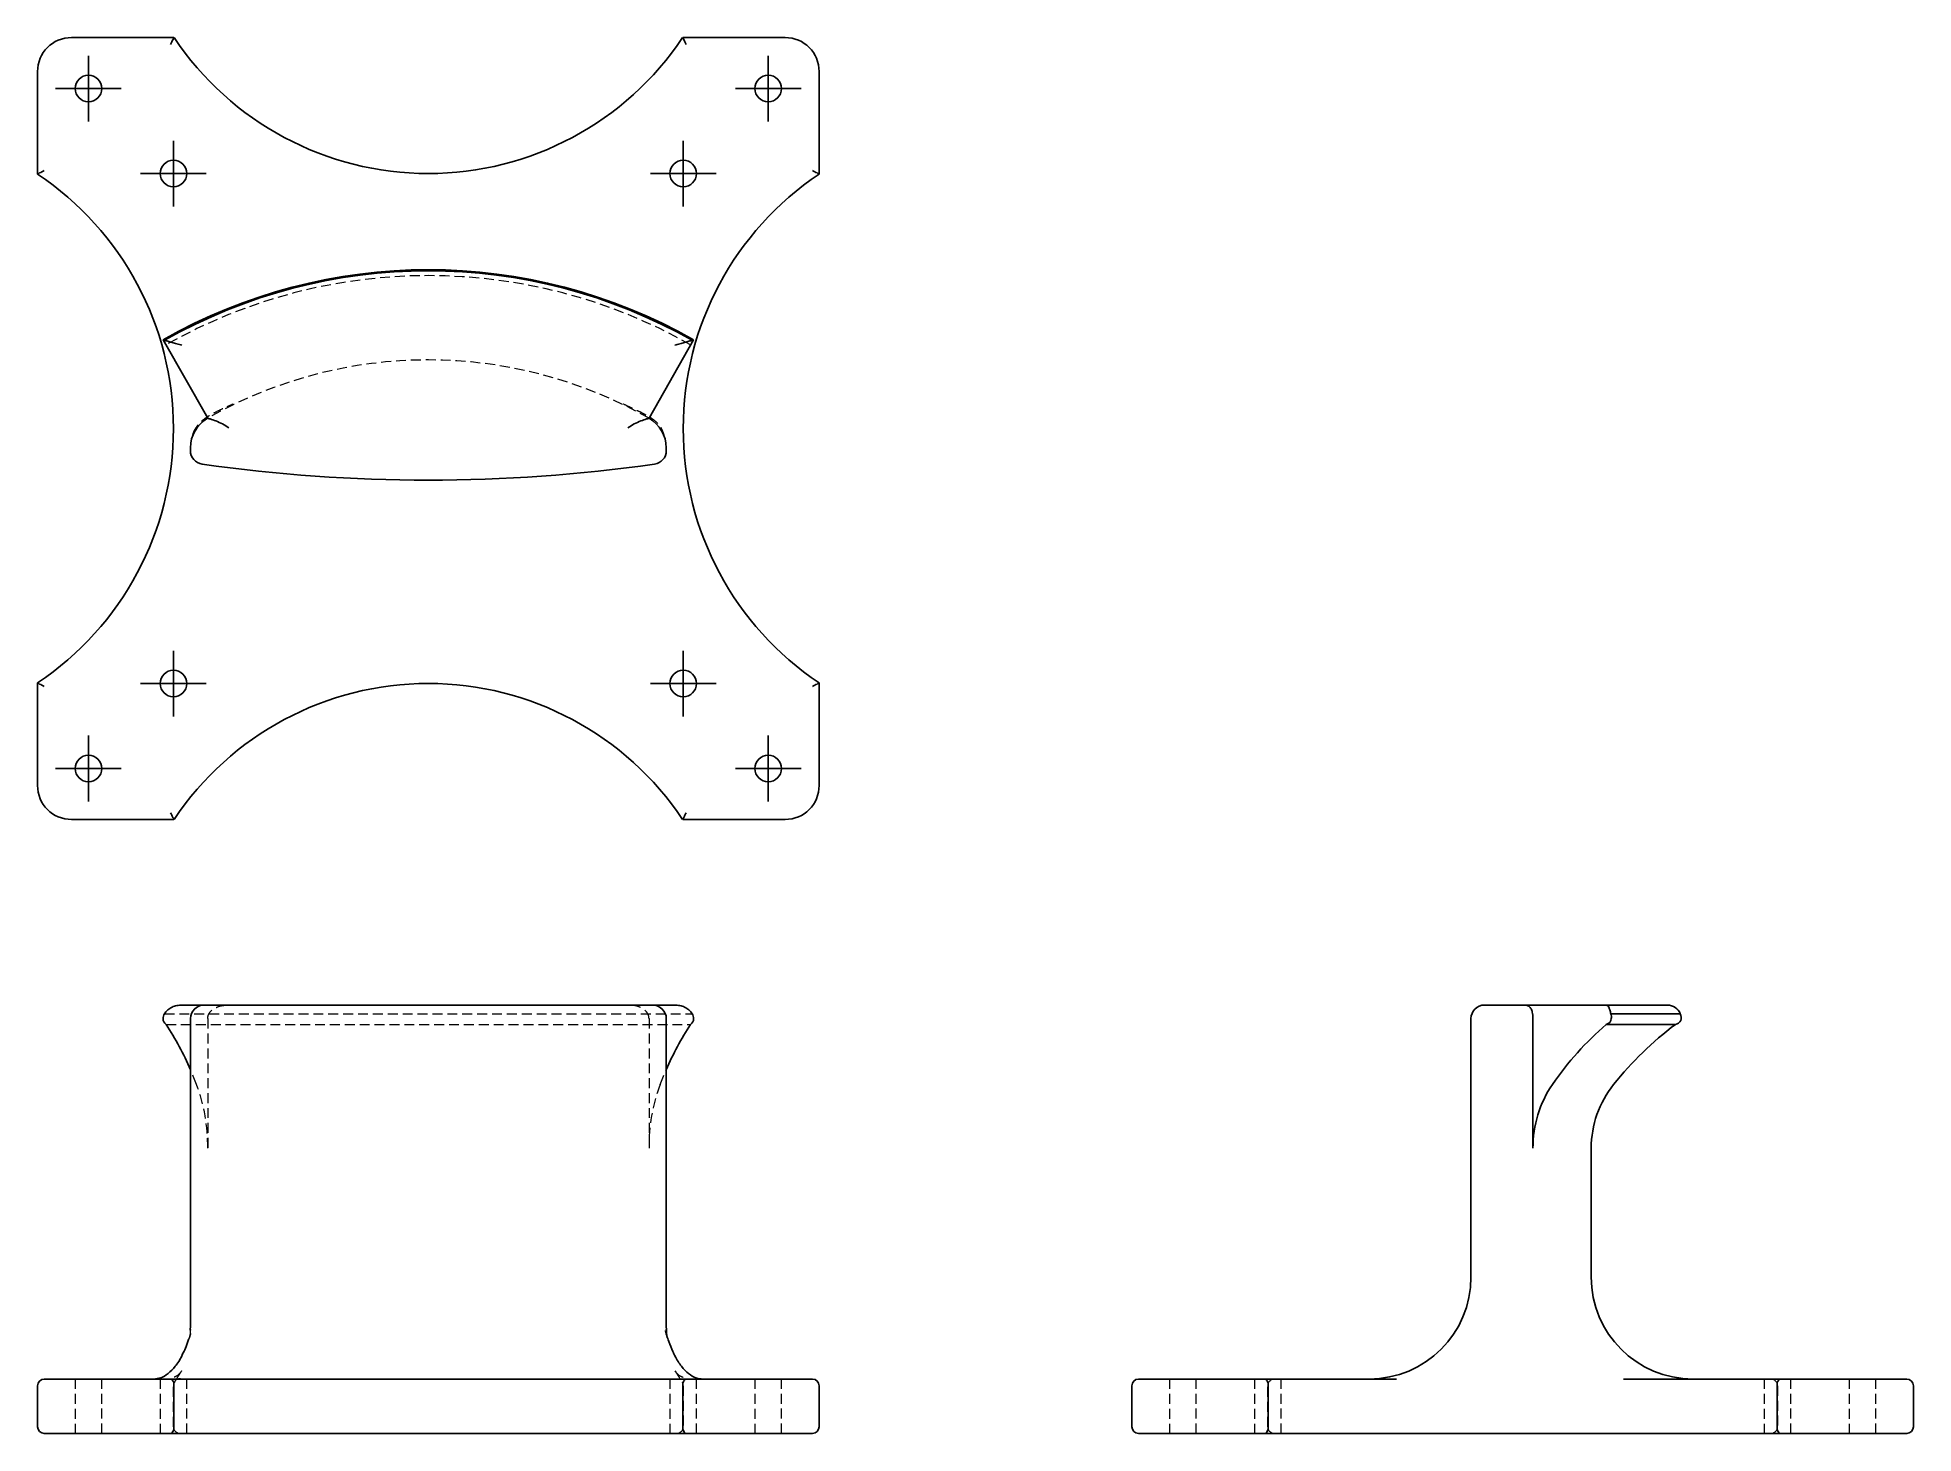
# Model space of a CAD drawing. Header units: millimetres. Extents: x 33 to 273, y 29 to 208.
import ezdxf

# ---------------------------------------------------------------- set-up
doc = ezdxf.new("R2010")
doc.units = ezdxf.units.MM
doc.linetypes.add('HIDDEN', pattern=[1.905, 1.27, -0.635])
doc.layers.add('10', color=7, linetype='Continuous')

# ---------------------------------------------------------------- blocks, each defined once
blk = doc.blocks.new('SW_CENTERMARKSYMBOL_0')
at = {"layer": '10', "color": 0}
for p, q in [((0, 2.5), (0, 4.2)), ((0, 0), (0, 2.5)), ((-2.5, 0), (-4.2, 0)), ((0, 0), (-2.5, 0)), ((0, 0), (0, -2.5)), ((0, 0), (2.5, 0)), ((2.5, 0), (4.2, 0)), ((0, -2.5), (0, -4.2))]:
    blk.add_line(p, q, dxfattribs=at)
blk = doc.blocks.new('SW_CENTERMARKSYMBOL_1')
at = {"layer": '10', "color": 0}
for p, q in [((0, 2.5), (0, 4.2)), ((0, 0), (0, 2.5)), ((-2.5, 0), (-4.2, 0)), ((0, 0), (-2.5, 0)), ((0, 0), (0, -2.5)), ((0, 0), (2.5, 0)), ((2.5, 0), (4.2, 0)), ((0, -2.5), (0, -4.2))]:
    blk.add_line(p, q, dxfattribs=at)
blk = doc.blocks.new('SW_CENTERMARKSYMBOL_2')
at = {"layer": '10', "color": 0}
for p, q in [((0, 2.5), (0, 4.2)), ((0, 0), (0, 2.5)), ((-2.5, 0), (-4.2, 0)), ((0, 0), (-2.5, 0)), ((0, 0), (0, -2.5)), ((0, 0), (2.5, 0)), ((2.5, 0), (4.2, 0)), ((0, -2.5), (0, -4.2))]:
    blk.add_line(p, q, dxfattribs=at)
blk = doc.blocks.new('SW_CENTERMARKSYMBOL_3')
at = {"layer": '10', "color": 0}
for p, q in [((0, 2.5), (0, 4.2)), ((0, 0), (0, 2.5)), ((-2.5, 0), (-4.2, 0)), ((0, 0), (-2.5, 0)), ((0, 0), (0, -2.5)), ((0, 0), (2.5, 0)), ((2.5, 0), (4.2, 0)), ((0, -2.5), (0, -4.2))]:
    blk.add_line(p, q, dxfattribs=at)
blk = doc.blocks.new('SW_CENTERMARKSYMBOL_4')
at = {"layer": '10', "color": 0}
for p, q in [((0, 2.5), (0, 4.2)), ((0, 0), (0, 2.5)), ((-2.5, 0), (-4.2, 0)), ((0, 0), (-2.5, 0)), ((0, 0), (0, -2.5)), ((0, 0), (2.5, 0)), ((2.5, 0), (4.2, 0)), ((0, -2.5), (0, -4.2))]:
    blk.add_line(p, q, dxfattribs=at)
blk = doc.blocks.new('SW_CENTERMARKSYMBOL_5')
at = {"layer": '10', "color": 0}
for p, q in [((0, 2.5), (0, 4.2)), ((0, 0), (0, 2.5)), ((-2.5, 0), (-4.2, 0)), ((0, 0), (-2.5, 0)), ((0, 0), (0, -2.5)), ((0, 0), (2.5, 0)), ((2.5, 0), (4.2, 0)), ((0, -2.5), (0, -4.2))]:
    blk.add_line(p, q, dxfattribs=at)
blk = doc.blocks.new('SW_CENTERMARKSYMBOL_6')
at = {"layer": '10', "color": 0}
for p, q in [((0, 2.5), (0, 4.2)), ((0, 0), (0, 2.5)), ((-2.5, 0), (-4.2, 0)), ((0, 0), (-2.5, 0)), ((0, 0), (0, -2.5)), ((0, 0), (2.5, 0)), ((2.5, 0), (4.2, 0)), ((0, -2.5), (0, -4.2))]:
    blk.add_line(p, q, dxfattribs=at)
blk = doc.blocks.new('SW_CENTERMARKSYMBOL_7')
at = {"layer": '10', "color": 0}
for p, q in [((0, 2.5), (0, 4.2)), ((0, 0), (0, 2.5)), ((-2.5, 0), (-4.2, 0)), ((0, 0), (-2.5, 0)), ((0, 0), (0, -2.5)), ((0, 0), (2.5, 0)), ((2.5, 0), (4.2, 0)), ((0, -2.5), (0, -4.2))]:
    blk.add_line(p, q, dxfattribs=at)

msp = doc.modelspace()

# ---------------------------------------------------------------- linework, layer by layer
at = {"color": 7, "linetype": 'Continuous', "lineweight": 25}
for p, q in [((37.35, 208), (50.46, 208)), ((115.54, 208), (128.65, 208)), ((33, 190.54), (33, 203.65)), ((133, 203.65), (133, 190.54)), ((54.77, 159.32), (49.08, 169.34)), ((116.92, 169.34), (111.23, 159.32)), ((52.9, 157.38), (52.81, 156.96)), ((113.1, 157.37), (113.19, 156.96)), ((52.57, 155.16), (52.57, 155.53)), ((113.43, 155.53), (113.43, 155.16)), ((33, 112.35), (33, 125.46)), ((133, 125.46), (133, 112.35)), ((50.46, 108), (37.35, 108)), ((128.65, 108), (115.54, 108)), ((51.47, 84.27), (54.3, 84.27)), ((54.3, 84.27), (111.7, 84.27)), ((111.7, 84.27), (114.53, 84.27)), ((218.13, 84.27), (220.16, 84.27)), ((220.16, 84.27), (220.53, 84.27)), ((220.53, 84.27), (223.14, 84.27)), ((223.14, 84.27), (233.65, 84.27)), ((241.53, 84.27), (233.65, 84.27)), ((52.57, 82.53), (52.57, 43.26)), ((113.43, 82.53), (113.43, 43.26)), ((216.39, 82.53), (216.39, 49.48)), ((224.32, 82.53), (224.32, 65.96)), ((242.55, 81.8), (233.69, 81.8)), ((243.16, 83.14), (234.28, 83.14)), ((231.77, 49.48), (231.77, 65.96)), ((52.53, 42.7), (52.57, 43.26)), ((113.43, 43.26), (113.48, 42.7)), ((33.87, 36.44), (37.35, 36.44)), ((37.35, 36.44), (50, 36.44)), ((50, 36.44), (116, 36.44)), ((116, 36.44), (128.65, 36.44)), ((128.65, 36.44), (132.13, 36.44)), ((173.87, 36.44), (177.35, 36.44)), ((177.35, 36.44), (190, 36.44)), ((190, 36.44), (206.85, 36.44)), ((236.07, 36.44), (256, 36.44)), ((256, 36.44), (268.65, 36.44)), ((268.65, 36.44), (272.13, 36.44)), ((33, 35.57), (33, 30.35)), ((50.46, 35.57), (50.46, 30.35)), ((115.54, 35.57), (115.54, 30.35)), ((133, 35.57), (133, 30.35)), ((173, 35.57), (173, 30.35)), ((190.46, 35.57), (190.46, 30.35)), ((255.54, 35.57), (255.54, 30.35)), ((273, 35.57), (273, 30.35)), ((37.35, 29.48), (33.87, 29.48)), ((50, 29.48), (37.35, 29.48)), ((116, 29.48), (50, 29.48)), ((128.65, 29.48), (116, 29.48)), ((132.13, 29.48), (128.65, 29.48)), ((177.35, 29.48), (173.87, 29.48)), ((190, 29.48), (177.35, 29.48)), ((256, 29.48), (190, 29.48)), ((268.65, 29.48), (256, 29.48)), ((272.13, 29.48), (268.65, 29.48))]:
    msp.add_line(p, q, dxfattribs=at)
at = {"color": 7, "linetype": 'HIDDEN', "lineweight": 18}
for p, q in [((107.95, 161.15), (107.91, 161.06)), ((49.24, 83.14), (116.76, 83.14)), ((49.45, 81.8), (116.55, 81.8)), ((54.77, 82.53), (54.77, 65.96)), ((111.23, 82.53), (111.23, 65.96)), ((37.83, 36.44), (37.83, 29.48)), ((41.22, 29.48), (41.22, 36.44)), ((48.7, 36.44), (48.7, 29.48)), ((50.52, 36.06), (50.53, 36.06)), ((52.09, 29.48), (52.09, 36.44)), ((113.91, 36.44), (113.91, 29.48)), ((114.67, 37.37), (114.59, 37.49)), ((115.47, 36.06), (115.48, 36.06)), ((117.3, 29.48), (117.3, 36.44)), ((124.78, 36.44), (124.78, 29.48)), ((128.17, 29.48), (128.17, 36.44)), ((177.83, 36.44), (177.83, 29.48)), ((181.22, 29.48), (181.22, 36.44)), ((188.7, 36.44), (188.7, 29.48)), ((192.09, 29.48), (192.09, 36.44)), ((253.91, 36.44), (253.91, 29.48)), ((257.3, 29.48), (257.3, 36.44)), ((264.78, 36.44), (264.78, 29.48)), ((268.17, 29.48), (268.17, 36.44)), ((50.39, 30.35), (50.39, 35.57)), ((115.61, 35.57), (115.61, 30.35)), ((190.39, 30.35), (190.39, 35.57)), ((255.61, 35.57), (255.61, 30.35))]:
    msp.add_line(p, q, dxfattribs=at)
at = {"color": 7, "linetype": 'HIDDEN', "lineweight": 18, "flags": 128}
for points in [[(53.35, 74.12), (52.92, 75.19), (52.57, 76)], [(112.65, 74.12), (113.08, 75.19), (113.43, 76)]]:
    msp.add_lwpolyline(points, dxfattribs=at)
at = {"color": 7, "linetype": 'Continuous', "lineweight": 25}
for centre in [(39.52, 201.48), (126.48, 201.48), (50.39, 190.61), (115.61, 190.61), (50.39, 125.39), (115.61, 125.39), (39.52, 114.52), (126.48, 114.52)]:
    msp.add_circle(centre, 1.7, dxfattribs=at)
for centre, radius, start, end in [((37.35, 203.65), 4.35, 90, 180), ((83, 229.74), 39.13, 213.749, 326.251), ((128.65, 203.65), 4.35, 0, 90), ((11.26, 158), 39.13, 303.749, 56.251), ((154.74, 158), 39.13, 123.749, 236.251), ((83, 109.56), 68.75, 60.4355, 119.5651), ((83, 109.56), 68.6, 60.5224, 119.4776), ((56.91, 155.53), 4.35, 119.5698, 180), ((109.09, 155.53), 4.35, 0, 60.4302), ((54.3, 155.16), 1.74, 180, 261.9202), ((111.7, 155.16), 1.74, 278.0798, 0), ((83, 357.29), 205.9, 261.9202, 278.0798), ((83, 86.26), 39.13, 33.749, 146.251), ((37.35, 112.35), 4.35, 180, 270), ((128.65, 112.35), 4.35, 270, 0), ((54.3, 82.53), 1.74, 90, 180), ((111.7, 82.53), 1.74, 0, 90), ((218.13, 82.53), 1.74, 90, 180), ((223.14, 82.53), 1.74, 80.0933, 90), ((241.53, 82.53), 1.74, 20.5177, 90), ((49.87, 82.47), 0.794, 175.6352, 237.6019), ((15.41, 59.75), 40.56, 23.6221, 32.9333), ((150.59, 59.75), 40.56, 147.0667, 156.3779), ((116.13, 82.47), 0.794, 302.3981, 4.3648), ((261.1, 50.29), 41.76, 131.0207, 145.1951), ((233.52, 82.6), 0.818, 281.9456, 355.1461), ((269.28, 46.32), 44.42, 126.9914, 141.2416), ((242.43, 82.66), 0.87, 277.7617, 33.4114), ((238.62, 66.05), 14.3, 145.6177, 180.361), ((244.81, 65.96), 13.04, 141.2416, 180), ((203.35, 49.48), 13.04, 270, 0), ((244.81, 49.48), 13.04, 180, 270), ((33.87, 35.57), 0.87, 90, 180), ((132.13, 35.57), 0.87, 0, 90), ((173.87, 35.57), 0.87, 90, 180), ((272.13, 35.57), 0.87, 0, 90), ((33.87, 30.35), 0.87, 180, 270), ((132.13, 30.35), 0.87, 270, 0), ((173.87, 30.35), 0.87, 180, 270), ((272.13, 30.35), 0.87, 270, 0)]:
    msp.add_arc(centre, radius, start, end, dxfattribs=at)
at = {"color": 7, "linetype": 'HIDDEN', "lineweight": 18}
for centre, radius, start, end in [((83, 109.56), 67.99, 60.4302, 119.5698), ((83, 109.56), 57.21, 60.4302, 119.5698), ((32.15, 66.24), 22.62, 359.291, 20.4037), ((133.85, 66.24), 22.62, 159.5963, 180.709), ((51.26, 35.57), 0.87, 146.7206, 180), ((114.74, 35.57), 0.87, 0, 33.3884), ((191.26, 35.57), 0.87, 90, 180), ((254.74, 35.57), 0.87, 0, 90), ((51.26, 30.35), 0.87, 180, 270), ((114.74, 30.35), 0.87, 270, 0), ((191.26, 30.35), 0.87, 180, 270), ((254.74, 30.35), 0.87, 270, 0)]:
    msp.add_arc(centre, radius, start, end, dxfattribs=at)
at = {"color": 7, "linetype": 'Continuous', "lineweight": 25}
for points, knots in [([(50.46, 208), (50.46, 208), (50.45, 207.97), (50.4, 207.88), (50.36, 207.81), (50.23, 207.56), (50.11, 207.34), (50, 207.13)], [0, 0, 0, 0, 0.25, 0.25, 0.5, 0.5, 1, 1, 1, 1]), ([(115.54, 208), (115.54, 208), (115.55, 207.97), (115.6, 207.88), (115.64, 207.81), (115.77, 207.56), (115.89, 207.34), (116, 207.13)], [0, 0, 0, 0, 0.25, 0.25, 0.5, 0.5, 1, 1, 1, 1]), ([(33, 190.54), (33, 190.54), (33.03, 190.55), (33.12, 190.6), (33.19, 190.64), (33.44, 190.77), (33.66, 190.89), (33.87, 191)], [0, 0, 0, 0, 0.25, 0.25, 0.5, 0.5, 1, 1, 1, 1]), ([(133, 190.54), (133, 190.54), (132.97, 190.55), (132.88, 190.6), (132.81, 190.64), (132.56, 190.77), (132.34, 190.89), (132.13, 191)], [0, 0, 0, 0, 0.25, 0.25, 0.5, 0.5, 1, 1, 1, 1]), ([(49.08, 169.34), (49.07, 169.35), (49.08, 169.36), (49.14, 169.33), (49.19, 169.31), (49.24, 169.28)], [0, 0, 0, 0, 0.5, 0.5, 1, 1, 1, 1]), ([(49.24, 169.28), (49.35, 169.25), (49.49, 169.21), (49.82, 169.12), (50.01, 169.06), (50.41, 168.95), (50.62, 168.89), (50.93, 168.8), (51.04, 168.77), (51.26, 168.71), (51.37, 168.68), (51.47, 168.65)], [0, 0, 0, 0, 0.25, 0.25, 0.5, 0.5, 0.75, 0.75, 0.875, 0.875, 1, 1, 1, 1]), ([(116.76, 169.28), (116.65, 169.25), (116.51, 169.21), (116.18, 169.12), (115.99, 169.06), (115.59, 168.95), (115.38, 168.89), (115.07, 168.8), (114.96, 168.77), (114.74, 168.71), (114.63, 168.68), (114.53, 168.65)], [0, 0, 0, 0, 0.25, 0.25, 0.5, 0.5, 0.75, 0.75, 0.875, 0.875, 1, 1, 1, 1]), ([(116.76, 169.28), (116.78, 169.29), (116.83, 169.32), (116.88, 169.34), (116.91, 169.35), (116.92, 169.35), (116.92, 169.35)], [0, 0, 0, 0, 0.273727, 0.55472, 0.828666, 1, 1, 1, 1]), ([(54.77, 159.32), (54.77, 159.32), (54.8, 159.31), (54.91, 159.27), (55, 159.25), (55.29, 159.16), (55.55, 159.07), (56.1, 158.86), (56.38, 158.73), (56.94, 158.44), (57.21, 158.27), (57.47, 158.08)], [0, 0, 0, 0, 0.125, 0.125, 0.25, 0.25, 0.5, 0.5, 0.75, 0.75, 1, 1, 1, 1]), ([(111.23, 159.32), (111.23, 159.32), (111.2, 159.31), (111.09, 159.27), (111, 159.25), (110.71, 159.16), (110.45, 159.07), (109.9, 158.86), (109.62, 158.73), (109.06, 158.44), (108.79, 158.27), (108.53, 158.08)], [0, 0, 0, 0, 0.125, 0.125, 0.25, 0.25, 0.5, 0.5, 0.75, 0.75, 1, 1, 1, 1]), ([(33, 125.46), (33, 125.46), (33.03, 125.45), (33.12, 125.4), (33.19, 125.36), (33.44, 125.23), (33.66, 125.11), (33.87, 125)], [0, 0, 0, 0, 0.25, 0.25, 0.5, 0.5, 1, 1, 1, 1]), ([(133, 125.46), (133, 125.46), (132.97, 125.45), (132.88, 125.4), (132.81, 125.36), (132.56, 125.23), (132.34, 125.11), (132.13, 125)], [0, 0, 0, 0, 0.25, 0.25, 0.5, 0.5, 1, 1, 1, 1]), ([(50.46, 108), (50.46, 108), (50.45, 108.03), (50.4, 108.12), (50.36, 108.19), (50.23, 108.44), (50.11, 108.66), (50, 108.87)], [0, 0, 0, 0, 0.25, 0.25, 0.5, 0.5, 1, 1, 1, 1]), ([(115.54, 108), (115.54, 108), (115.55, 108.03), (115.6, 108.12), (115.64, 108.19), (115.77, 108.44), (115.89, 108.66), (116, 108.87)], [0, 0, 0, 0, 0.25, 0.25, 0.5, 0.5, 1, 1, 1, 1]), ([(49.24, 83.14), (49.35, 83.34), (49.49, 83.51), (49.82, 83.8), (50.01, 83.91), (50.41, 84.09), (50.62, 84.16), (50.93, 84.22), (51.04, 84.24), (51.26, 84.26), (51.37, 84.27), (51.47, 84.27)], [0, 0, 0, 0, 0.25, 0.25, 0.5, 0.5, 0.75, 0.75, 0.875, 0.875, 1, 1, 1, 1]), ([(116.76, 83.14), (116.65, 83.34), (116.51, 83.51), (116.18, 83.8), (115.99, 83.91), (115.59, 84.09), (115.38, 84.16), (115.07, 84.22), (114.96, 84.24), (114.74, 84.26), (114.63, 84.27), (114.53, 84.27)], [0, 0, 0, 0, 0.25, 0.25, 0.5, 0.5, 0.75, 0.75, 0.875, 0.875, 1, 1, 1, 1]), ([(223.44, 84.24), (223.45, 84.24), (223.59, 84.22), (223.82, 84.12), (224.08, 83.85), (224.23, 83.43), (224.3, 82.98), (224.31, 82.68), (224.32, 82.53)], [0, 0, 0, 0, 0.016803, 0.245113, 0.518758, 0.712288, 0.85587, 1, 1, 1, 1]), ([(234.28, 83.14), (234.25, 83.34), (234.21, 83.51), (234.12, 83.8), (234.06, 83.91), (233.95, 84.09), (233.89, 84.16), (233.8, 84.22), (233.77, 84.24), (233.71, 84.26), (233.68, 84.27), (233.65, 84.27)], [0, 0, 0, 0, 0.25, 0.25, 0.5, 0.5, 0.75, 0.75, 0.875, 0.875, 1, 1, 1, 1]), ([(49.08, 82.53), (49.07, 82.63), (49.08, 82.74), (49.14, 82.95), (49.19, 83.05), (49.24, 83.14)], [0, 0, 0, 0, 0.5, 0.5, 1, 1, 1, 1]), ([(116.76, 83.14), (116.81, 83.05), (116.86, 82.95), (116.92, 82.74), (116.93, 82.63), (116.92, 82.53)], [0, 0, 0, 0, 0.5, 0.5, 1, 1, 1, 1]), ([(234.28, 83.14), (234.31, 83.05), (234.33, 82.95), (234.36, 82.74), (234.35, 82.63), (234.34, 82.53)], [0, 0, 0, 0, 0.5, 0.5, 1, 1, 1, 1]), ([(52.37, 41.6), (52.31, 41.44), (52.2, 41.1), (51.96, 40.5), (51.73, 39.95), (51.54, 39.62), (51.49, 39.52)], [0, 0, 0, 0, 0.2100914, 0.4588916, 0.8450904, 1, 1, 1, 1]), ([(114.63, 39.28), (114.61, 39.31), (114.49, 39.52), (114.18, 40.15), (113.82, 41.03), (113.54, 41.87), (113.41, 42.31), (113.36, 42.52), (113.34, 42.59), (113.33, 42.62), (113.33, 42.63), (113.33, 42.63), (113.33, 42.63), (113.33, 42.63)], [0, 0, 0, 0, 0.031062, 0.220588, 0.611854, 0.819404, 0.923902, 0.965749, 0.980607, 0.99171, 0.99607, 0.999843, 1, 1, 1, 1]), ([(113.52, 41.96), (113.52, 41.97), (113.5, 42.04), (113.48, 42.21), (113.46, 42.45), (113.45, 42.67), (113.44, 42.78)], [0, 0, 0, 0, 0.047426, 0.315758, 0.616824, 1, 1, 1, 1]), ([(51.55, 39.58), (51.52, 39.52), (51.25, 38.9), (50.63, 38.04), (49.72, 37.09), (48.79, 36.54), (48.16, 36.47), (47.86, 36.44)], [0, 0, 0, 0, 0.029761, 0.284986, 0.533917, 0.773129, 1, 1, 1, 1]), ([(114.54, 39.39), (114.81, 38.89), (115.09, 38.45), (115.68, 37.69), (115.99, 37.38), (116.61, 36.9), (116.93, 36.72), (117.54, 36.49), (117.85, 36.44), (118.14, 36.44)], [0, 0, 0, 0, 0.25, 0.25, 0.5, 0.5, 0.75, 0.75, 1, 1, 1, 1]), ([(50.46, 35.57), (50.46, 35.69), (50.45, 35.81), (50.4, 36.03), (50.36, 36.13), (50.23, 36.36), (50.11, 36.44), (50, 36.44)], [0, 0, 0, 0, 0.25, 0.25, 0.5, 0.5, 1, 1, 1, 1]), ([(115.54, 35.57), (115.54, 35.69), (115.55, 35.81), (115.6, 36.03), (115.64, 36.13), (115.77, 36.36), (115.89, 36.44), (116, 36.44)], [0, 0, 0, 0, 0.25, 0.25, 0.5, 0.5, 1, 1, 1, 1]), ([(190.46, 35.57), (190.46, 35.69), (190.45, 35.81), (190.4, 36.03), (190.36, 36.13), (190.23, 36.36), (190.11, 36.44), (190, 36.44)], [0, 0, 0, 0, 0.25, 0.25, 0.5, 0.5, 1, 1, 1, 1]), ([(236.07, 36.44), (236.04, 36.44), (235.99, 36.44), (235.94, 36.44), (235.91, 36.44)], [0, 0, 0, 0, 0.489321, 1, 1, 1, 1]), ([(255.54, 35.57), (255.54, 35.69), (255.55, 35.81), (255.6, 36.03), (255.64, 36.13), (255.77, 36.36), (255.89, 36.44), (256, 36.44)], [0, 0, 0, 0, 0.25, 0.25, 0.5, 0.5, 1, 1, 1, 1]), ([(50.46, 30.35), (50.46, 30.23), (50.45, 30.11), (50.4, 29.89), (50.36, 29.8), (50.23, 29.56), (50.11, 29.48), (50, 29.48)], [0, 0, 0, 0, 0.25, 0.25, 0.5, 0.5, 1, 1, 1, 1]), ([(115.54, 30.35), (115.54, 30.23), (115.55, 30.11), (115.6, 29.89), (115.64, 29.8), (115.77, 29.56), (115.89, 29.48), (116, 29.48)], [0, 0, 0, 0, 0.25, 0.25, 0.5, 0.5, 1, 1, 1, 1]), ([(190.46, 30.35), (190.46, 30.23), (190.45, 30.11), (190.4, 29.89), (190.36, 29.8), (190.23, 29.56), (190.11, 29.48), (190, 29.48)], [0, 0, 0, 0, 0.25, 0.25, 0.5, 0.5, 1, 1, 1, 1]), ([(255.54, 30.35), (255.54, 30.23), (255.55, 30.11), (255.6, 29.89), (255.64, 29.8), (255.77, 29.56), (255.89, 29.48), (256, 29.48)], [0, 0, 0, 0, 0.25, 0.25, 0.5, 0.5, 1, 1, 1, 1])]:
    msp.add_open_spline(points, degree=3, knots=knots, dxfattribs=at)
msp.add_open_spline([(116.92, 169.35), (116.92, 169.35), (116.92, 169.34), (116.92, 169.34)], degree=3, dxfattribs=at)
at = {"color": 7, "linetype": 'HIDDEN', "lineweight": 18}
for points, knots in [([(52.92, 157.37), (52.96, 157.48), (53.07, 157.74), (53.32, 158.18), (53.71, 158.69), (54.27, 159.2), (55.01, 159.71), (55.95, 160.2), (56.98, 160.69), (57.7, 161), (58.05, 161.16)], [0, 0, 0, 0, 0.064763, 0.162498, 0.272956, 0.396737, 0.534305, 0.685687, 0.849334, 1, 1, 1, 1]), ([(107.95, 161.14), (108.25, 161), (108.85, 160.72), (109.68, 160.33), (110.36, 160), (110.93, 159.7), (111.5, 159.37), (112.13, 158.89), (112.74, 158.24), (112.97, 157.66), (113.08, 157.36)], [0, 0, 0, 0, 0.131719, 0.263557, 0.365504, 0.440179, 0.535825, 0.666422, 0.829263, 1, 1, 1, 1]), ([(54.77, 82.53), (54.77, 82.69), (54.8, 82.84), (54.91, 83.14), (55, 83.28), (55.29, 83.65), (55.55, 83.83), (56.1, 84.08), (56.38, 84.16), (56.94, 84.25), (57.21, 84.27), (57.47, 84.27)], [0, 0, 0, 0, 0.125, 0.125, 0.25, 0.25, 0.5, 0.5, 0.75, 0.75, 1, 1, 1, 1]), ([(111.23, 82.53), (111.23, 82.69), (111.2, 82.84), (111.09, 83.14), (111, 83.28), (110.71, 83.65), (110.45, 83.83), (109.9, 84.08), (109.62, 84.16), (109.06, 84.25), (108.79, 84.27), (108.53, 84.27)], [0, 0, 0, 0, 0.125, 0.125, 0.25, 0.25, 0.5, 0.5, 0.75, 0.75, 1, 1, 1, 1]), ([(223.08, 84.27), (223.09, 84.27), (223.22, 84.27), (223.33, 84.25), (223.44, 84.24)], [0, 0, 0, 0, 0.013682, 1, 1, 1, 1]), ([(52.44, 41.73), (52.44, 41.73), (52.45, 41.73), (52.47, 41.8), (52.49, 41.89), (52.54, 42.1), (52.57, 42.21), (52.58, 42.24), (52.58, 42.25), (52.58, 42.26), (52.58, 42.24), (52.55, 42.15), (52.48, 41.93), (52.41, 41.72), (52.37, 41.6), (52.37, 41.6)], [0, 0, 0, 0, 0.08686, 0.219099, 0.33467, 0.440271, 0.483229, 0.502003, 0.520272, 0.539243, 0.560054, 0.610348, 0.805708, 0.996714, 1, 1, 1, 1]), ([(52.56, 42.78), (52.55, 42.69), (52.54, 42.51), (52.53, 42.31), (52.5, 42.1), (52.48, 41.92), (52.45, 41.76), (52.44, 41.73), (52.44, 41.72)], [0, 0, 0, 0, 0.2063535, 0.3685392, 0.5136485, 0.718453, 0.8266776, 1, 1, 1, 1]), ([(113.33, 42.63), (113.33, 42.63), (113.33, 42.63), (113.33, 42.62), (113.33, 42.61), (113.34, 42.59), (113.35, 42.52), (113.38, 42.42), (113.4, 42.3), (113.43, 42.22), (113.47, 42.08), (113.52, 41.88), (113.55, 41.75), (113.56, 41.72), (113.56, 41.73), (113.54, 41.83), (113.53, 41.91), (113.52, 41.96)], [0, 0, 0, 0, 0.006543, 0.01346, 0.021109, 0.03, 0.052633, 0.115953, 0.14878, 0.249394, 0.377598, 0.590966, 0.676273, 0.749861, 0.818169, 0.905122, 1, 1, 1, 1]), ([(51.43, 37.49), (51.38, 37.42), (51.29, 37.27), (51.12, 37.07), (50.93, 36.9), (50.76, 36.79), (50.62, 36.73), (50.48, 36.67), (50.45, 36.67), (50.5, 36.66), (50.69, 36.61), (51.06, 36.51), (51.58, 36.45), (52.01, 36.44), (52.21, 36.44)], [0, 0, 0, 0, 0.085371, 0.196104, 0.293191, 0.373188, 0.433167, 0.475363, 0.52802, 0.596618, 0.680974, 0.780915, 0.894835, 1, 1, 1, 1]), ([(50.54, 36.05), (50.66, 36.25), (50.87, 36.59), (51.26, 37.21), (51.43, 37.48)], [0, 0, 0, 0, 0.563914, 1, 1, 1, 1]), ([(113.88, 36.44), (114.18, 36.44), (114.81, 36.44), (115.45, 36.52), (115.68, 36.6), (115.66, 36.63), (115.55, 36.67), (115.37, 36.73), (115.1, 36.86), (114.86, 37.08), (114.72, 37.27), (114.66, 37.36)], [0, 0, 0, 0, 0.124516, 0.254712, 0.360183, 0.404423, 0.449826, 0.564146, 0.705314, 0.865161, 1, 1, 1, 1]), ([(114.57, 37.48), (114.74, 37.21), (115.13, 36.59), (115.34, 36.25), (115.46, 36.05)], [0, 0, 0, 0, 0.433701, 1, 1, 1, 1]), ([(235.91, 36.44), (235.94, 36.44), (235.99, 36.44), (236.04, 36.44), (236.07, 36.44)], [0, 0, 0, 0, 0.510679, 1, 1, 1, 1])]:
    msp.add_open_spline(points, degree=3, knots=knots, dxfattribs=at)
for points in [[(52.57, 43.2), (52.57, 43.22), (52.57, 43.24), (52.57, 43.26)], [(113.43, 43.26), (113.43, 43.24), (113.43, 43.22), (113.43, 43.2)]]:
    msp.add_open_spline(points, degree=3, dxfattribs=at)

# ---------------------------------------------------------------- block references
at = {"layer": '10'}
for name, p in [('SW_CENTERMARKSYMBOL_7', (39.52, 201.48)), ('SW_CENTERMARKSYMBOL_0', (126.48, 201.48)), ('SW_CENTERMARKSYMBOL_6', (50.39, 190.61)), ('SW_CENTERMARKSYMBOL_1', (115.61, 190.61)), ('SW_CENTERMARKSYMBOL_5', (50.39, 125.39)), ('SW_CENTERMARKSYMBOL_3', (115.61, 125.39)), ('SW_CENTERMARKSYMBOL_4', (39.52, 114.52)), ('SW_CENTERMARKSYMBOL_2', (126.48, 114.52))]:
    msp.add_blockref(name, p, dxfattribs=at)

doc.saveas('drawing.dxf')
